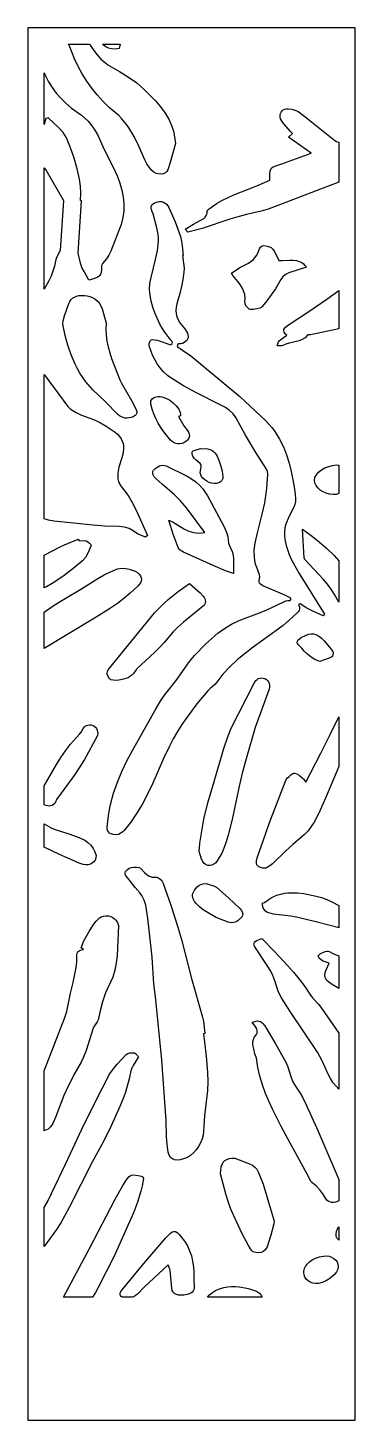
# Model space of a CAD drawing. Extents: x 0 to 400, y 0 to 1700.
import ezdxf

# ---------------------------------------------------------------- set-up
doc = ezdxf.new("R2010")
doc.units = 0
doc.layers.add('CUT', color=1, linetype='Continuous')
doc.layers.add('OUTLINE', color=7, linetype='Continuous')

msp = doc.modelspace()

# ---------------------------------------------------------------- linework, layer by layer
at = {"layer": 'CUT'}
for points in [[(133.04, 1632.67), (137.75, 1628.85), (142.19, 1624.87), (149.24, 1617.99), (155.98, 1610.91), (162.22, 1603.54), (167.81, 1595.76), (172.57, 1587.51), (176.35, 1578.68), (177.81, 1574.01), (178.96, 1569.17), (179.78, 1564.13), (180.25, 1558.89), (173.91, 1535.4), (171.18, 1526.5), (169.99, 1524.44), (168.07, 1522.89), (165.6, 1521.88), (162.77, 1521.43), (159.76, 1521.55), (156.75, 1522.28), (153.93, 1523.63), (151.49, 1525.62), (148.18, 1529.69), (145.4, 1534.14), (143.05, 1538.79), (135.79, 1555.45), (129.86, 1567.18), (122.9, 1578.55), (118.92, 1584.08), (114.55, 1589.46), (111.16, 1592.82), (99.68, 1602.21), (91.97, 1610.04), (84.8, 1618.11), (78.17, 1626.43), (72.08, 1634.98), (66.56, 1643.79), (61.6, 1652.84), (57.21, 1662.14), (51.25, 1676.71), (49.59, 1680), (75.48, 1680), (80.58, 1672.41), (84.67, 1667), (89.31, 1661.86), (94.73, 1657.12), (97.81, 1654.94), (112.19, 1646.58), (122.92, 1639.87)], [(106.62, 1674.14), (102.34, 1674.43), (98.59, 1675.37), (95.31, 1676.9), (92.42, 1678.93), (91.3, 1680), (112.79, 1680), (111.48, 1674.58)], [(77.12, 1581.88), (80.38, 1577.59), (83.28, 1573.07), (85.8, 1568.33), (92.84, 1552.08), (104.42, 1529.83), (109.57, 1518.6), (112.63, 1510.2), (114.98, 1501.8), (116.55, 1493.42), (117.29, 1485.05), (117.13, 1476.69), (116.02, 1468.35), (113.88, 1460.02), (101.35, 1427.24), (98.94, 1422.52), (95.99, 1417.99), (91.3, 1412.29), (90.6, 1410.65), (90.2, 1408.9), (90.11, 1403.97), (89.75, 1401.31), (88.95, 1399.11), (87.6, 1397.29), (85.6, 1395.76), (82.84, 1394.44), (79.22, 1393.24), (74.63, 1392.07), (68.77, 1402.3), (66.1, 1407.5), (64.17, 1412.83), (61.32, 1424.99), (65.67, 1488.89), (64.41, 1489.13), (64.69, 1497.95), (64.31, 1506.61), (63.05, 1515.18), (60.09, 1527.95), (56.55, 1540.69), (52.29, 1553.32), (47.18, 1565.74), (45.37, 1569.01), (43.08, 1572.16), (37.44, 1578.21), (25, 1590.07), (22.15, 1589.33), (20, 1581.82), (20, 1644.93), (21.47, 1641.55), (25.31, 1634.19), (29.71, 1627.15), (34.7, 1620.42), (40.32, 1613.99), (46.59, 1607.84), (53.55, 1601.97), (65.56, 1593.19), (69.68, 1589.7), (73.54, 1585.93)], [(315.77, 1601.09), (317.96, 1601.19), (322.78, 1600.6), (327.53, 1599.15), (329.63, 1598.17), (331.43, 1597.06), (342.63, 1588.53), (375.2, 1562.28), (377.25, 1561.23), (380, 1560.57), (380, 1511.4), (305.63, 1482.95), (293.72, 1478.76), (285.06, 1476.24), (267.22, 1472.04), (258.36, 1469.71), (247.01, 1466.22), (212.95, 1455.15), (195.57, 1450.53), (192.43, 1454.37), (202.25, 1460.48), (210.67, 1464.61), (215.01, 1467.32), (216.75, 1468.99), (218.1, 1470.95), (218.99, 1473.29), (219.33, 1476.07), (219.96, 1477.54), (221.48, 1478.97), (231.5, 1485.79), (237.99, 1489.51), (244.7, 1492.86), (251.6, 1495.94), (279.77, 1507.11), (295.61, 1514.05), (295.77, 1521.88), (296.16, 1525.36), (297.41, 1528.29), (298.41, 1529.35), (299.71, 1530.25), (302.96, 1531.69), (310.24, 1534.02), (346.13, 1546.86), (318.41, 1566.72), (323.43, 1571.17), (321.28, 1573.02), (312.31, 1583.22), (309.8, 1586.81), (308.8, 1588.93), (308.3, 1591.09), (308.28, 1593.21), (308.68, 1595.22), (309.48, 1597.05), (310.64, 1598.62), (312.11, 1599.86), (313.87, 1600.7)], [(30.75, 1402.82), (28.42, 1396.98), (25.68, 1391.28), (20, 1381.07), (20, 1529.02), (21.88, 1526.55), (43.76, 1489.38), (39.56, 1428.13), (34.62, 1418.68), (33.63, 1415.1), (32.53, 1408.84)], [(287.17, 1018.73), (284.21, 1020.69), (283.26, 1021.96), (282.76, 1023.5), (282.77, 1025.39), (283.68, 1029.86), (283.27, 1032.22), (279.66, 1041.03), (278.34, 1045.22), (277.42, 1049.46), (276.86, 1053.72), (276.76, 1062.32), (277.87, 1070.93), (280.55, 1083.21), (286.7, 1107.65), (289.43, 1119.89), (290.98, 1128.67), (292.14, 1137.49), (293.44, 1155.19), (292.95, 1158.16), (291.55, 1161.15), (278.56, 1181.61), (266.14, 1202.73), (254.04, 1224.08), (252.46, 1226.63), (250.66, 1228.92), (246.45, 1232.91), (241.51, 1236.31), (235.97, 1239.35), (205.43, 1254.79), (190.39, 1262.97), (175.88, 1271.82), (170.63, 1275.7), (165.97, 1280.02), (161.85, 1284.71), (158.25, 1289.72), (155.13, 1295), (152.45, 1300.5), (150.17, 1306.16), (148.24, 1311.93), (148.1, 1313.83), (148.56, 1315.95), (149.5, 1317.8), (150.78, 1318.9), (152.88, 1319.3), (155.36, 1319.16), (157.93, 1318.64), (174.83, 1313.16), (175.4, 1313.9), (176.39, 1314.31), (176.67, 1314.86), (176.46, 1315.95), (176.75, 1316.76), (174.81, 1318.73), (167.44, 1328.23), (164.07, 1333.12), (161.21, 1338.18), (155.05, 1352.03), (152.56, 1359.05), (150.62, 1366.13), (149.34, 1373.29), (148.83, 1380.55), (149.19, 1387.89), (150.54, 1395.34), (156.14, 1417.3), (158.36, 1428.33), (159.64, 1439.43), (159.67, 1443.53), (159.32, 1447.67), (157.76, 1456.02), (153.07, 1472.71), (151.69, 1476.68), (150.71, 1480.42), (150.8, 1482.16), (151.51, 1483.79), (153, 1485.29), (155.45, 1486.65), (158.31, 1487.6), (160.99, 1487.95), (163.47, 1487.77), (165.72, 1487.1), (167.74, 1486.01), (169.5, 1484.56), (170.98, 1482.8), (172.16, 1480.78), (180.01, 1463.08), (183.44, 1454.12), (186.51, 1445.11), (187.9, 1439.43), (188.71, 1433.65), (189.89, 1422.01), (188.82, 1421.95), (190.85, 1406.55), (190.68, 1401.52), (189.41, 1392.89), (187.79, 1384.28), (185.73, 1375.76), (181.9, 1363.14), (181.12, 1359.01), (180.86, 1354.97), (181.16, 1351.03), (182.07, 1347.16), (183.63, 1343.36), (185.89, 1339.63), (191.66, 1332.61), (194.05, 1329.07), (195.05, 1327.13), (195.68, 1325.2), (195.94, 1323.31), (195.79, 1321.51), (195.24, 1319.81), (194.25, 1318.24), (192.81, 1316.83), (190.91, 1315.61), (188.8, 1314.7), (186.64, 1314.14), (183.82, 1314.01), (183.49, 1313.18), (182.53, 1312.29), (183, 1310.78), (182.9, 1310.01), (186.03, 1308.48), (189.17, 1306.59), (199.06, 1299.5), (208.46, 1291.96), (259.08, 1249.84), (290.92, 1219.99), (294.93, 1215.79), (298.6, 1211.46), (301.93, 1207.04), (307.71, 1197.88), (312.43, 1188.37), (316.25, 1178.57), (319.35, 1168.51), (321.88, 1158.26), (325.07, 1142.15), (326.8, 1130.65), (327.18, 1124.88), (326.94, 1121.55), (326.13, 1118.18), (324.89, 1114.86), (318.99, 1102.91), (315.46, 1094.01), (314.25, 1089.48), (313.56, 1084.88), (313.48, 1080.22), (314.12, 1075.47), (315.87, 1068.08), (318.05, 1060.74), (320.76, 1053.57), (324.11, 1046.69), (331.62, 1033.71), (362.66, 984.07), (360.7, 982.26), (347.53, 988.31), (341.1, 991.51), (332.64, 996.87), (332.17, 996.47), (331.36, 996.32), (330.77, 994.72), (331.81, 992.97), (332.12, 991.54), (332, 990.08), (331.46, 988.61), (330.5, 987.14), (329.12, 985.67), (323.53, 980.52), (312.05, 970.42), (305.95, 965.69), (275.38, 943.78), (265.44, 936.17), (255.86, 928.2), (246.81, 919.75), (238.43, 910.69), (230.9, 900.89), (228.54, 898.17), (222.8, 893.17), (220.14, 890.54), (206.72, 874.5), (194.2, 857.95), (188.36, 849.46), (182.85, 840.8), (177.71, 831.98), (172.98, 822.97), (165.95, 807.97), (152.67, 777.65), (145.48, 762.59), (139.55, 751.62), (132.97, 740.8), (125.71, 730.2), (117.74, 719.87), (115.95, 718.17), (110.7, 714.98), (107.22, 714.82), (104.27, 715.1), (101.85, 715.77), (99.94, 716.82), (98.51, 718.22), (97.56, 719.94), (97.06, 721.95), (96.99, 724.23), (98.45, 738.18), (101.11, 751.91), (104.82, 765.44), (109.48, 778.78), (114.97, 791.94), (121.15, 804.95), (127.92, 817.83), (155.63, 866.87), (162.73, 878.79), (167.01, 885.04), (181.37, 903.14), (197.7, 926.43), (203.82, 933.73), (217.52, 947.89), (224.73, 954.59), (232.32, 960.91), (240.4, 966.75), (249.06, 971.99), (258.42, 976.54), (263.4, 978.52), (280.03, 984.35), (291.19, 989.04), (312.93, 999.27), (315.38, 1000.25), (317.6, 1000.76), (320.54, 1000.73), (321.57, 1002.02), (321.31, 1002.86), (321.41, 1003.46), (313.94, 1007.29), (302.6, 1012.3)], [(283.64, 1357.88), (279.85, 1356.72), (275.62, 1356.2), (271.64, 1356.3), (270.61, 1356.65), (269.51, 1357.42), (267.36, 1359.83), (265.78, 1362.71), (265.38, 1364.07), (265.35, 1365.24), (265.68, 1370.04), (265.1, 1374.52), (263.74, 1378.74), (261.76, 1382.75), (259.29, 1386.59), (256.46, 1390.33), (250.32, 1397.68), (248.69, 1400.59), (259.17, 1407.33), (269.46, 1412.78), (272.47, 1414.7), (275.19, 1416.82), (277.58, 1419.18), (279.58, 1421.85), (281.11, 1424.88), (282.97, 1430.3), (284.47, 1432.29), (286.22, 1433.81), (287.82, 1434.35), (291, 1433.89), (294.25, 1432.97), (297.18, 1431.63), (299.4, 1429.88), (301.61, 1426.79), (306.6, 1415.77), (310.84, 1415.86), (319.63, 1416.52), (324.05, 1416.52), (328.41, 1415.92), (332.64, 1414.44), (334.69, 1413.29), (336.69, 1411.81), (338.62, 1409.98), (340.48, 1407.75), (318.81, 1400.7), (314.74, 1398.73), (311.57, 1396.09), (309.02, 1392.84), (302.48, 1381.35), (297.53, 1373.9), (292.1, 1366.67), (286.29, 1359.68), (285.15, 1358.7)], [(307.02, 1317.76), (309.09, 1319.55), (316.55, 1324.74), (314.54, 1326.58), (313.33, 1328.32), (312.85, 1329.96), (313.02, 1331.53), (313.75, 1333.03), (314.96, 1334.48), (318.52, 1337.25), (342.18, 1352.83), (365.44, 1368.52), (380, 1379.35), (380, 1332.65), (345.56, 1325.24), (342.31, 1324.99), (341.67, 1324.67), (338.77, 1321.71), (335.38, 1319.57), (331.62, 1318.03), (319.4, 1314.95), (315.43, 1313.74), (311.71, 1312.08), (310.22, 1311.66), (304.56, 1311.91), (306.11, 1316.51)], [(42.94, 1339.18), (43.21, 1342.24), (44.78, 1348.45), (49.92, 1363.61), (51.16, 1366), (52.74, 1368.1), (54.66, 1369.9), (56.91, 1371.35), (59.47, 1372.42), (62.35, 1373.08), (65.53, 1373.3), (69.06, 1373.13), (72.53, 1372.64), (75.87, 1371.8), (79.03, 1370.63), (81.93, 1369.11), (84.51, 1367.23), (86.71, 1364.99), (88.45, 1362.38), (90.87, 1356.83), (92.62, 1351.05), (95.61, 1339.34), (95.22, 1331.93), (95.56, 1324.64), (96.55, 1317.45), (98.09, 1310.35), (100.09, 1303.34), (102.44, 1296.38), (112.59, 1270.31), (114.47, 1266.31), (126.52, 1245.06), (131.92, 1234.69), (133.13, 1231.25), (133.14, 1229.57), (132.54, 1227.97), (131.15, 1226.5), (128.81, 1225.22), (126.35, 1224.35), (123.88, 1223.78), (121.43, 1223.52), (119, 1223.61), (116.63, 1224.06), (114.34, 1224.92), (112.15, 1226.19), (110.09, 1227.91), (94.41, 1243.67), (79.42, 1258.05), (70.98, 1267.94), (63.69, 1278.37), (60.52, 1283.77), (57.68, 1289.28), (52.78, 1300.66), (48.78, 1312.36), (45.61, 1324.24), (43.18, 1336.17)], [(65.79, 1227.17), (81.65, 1221.37), (88.93, 1217.65), (95.92, 1213.48), (106.64, 1206.43), (109.73, 1203.73), (112.19, 1200.99), (114.07, 1198.21), (115.44, 1195.39), (116.34, 1192.55), (116.82, 1189.69), (116.95, 1186.8), (116.33, 1180.99), (114.92, 1175.17), (111.4, 1163.66), (109.93, 1156.2), (109.8, 1152.76), (110.11, 1149.46), (110.9, 1146.27), (112.21, 1143.13), (114.08, 1140.01), (120.35, 1132.09), (123.81, 1127.09), (129.71, 1116.67), (134.05, 1107.62), (146.12, 1080.23), (143.91, 1078.08), (133.96, 1082.37), (128.7, 1086.05), (123.65, 1088.83), (118.12, 1090.51), (111.78, 1091.27), (94.13, 1091.75), (80, 1092.91), (31.79, 1097.8), (25.38, 1099.01), (20, 1100.46), (20, 1276.7), (25.61, 1268.93), (36.38, 1254.84), (49.09, 1237.58), (51.85, 1234.93), (54.95, 1232.61), (58.34, 1230.57)], [(177.75, 1242.05), (181.46, 1238.34), (184.33, 1234.35), (186.11, 1230.32), (186.51, 1228.35), (186.54, 1226.46), (184.3, 1225.6), (190.68, 1214.09), (195.06, 1208.33), (196.35, 1206.16), (197.16, 1204.07), (197.47, 1202.07), (197.25, 1200.15), (196.48, 1198.32), (195.14, 1196.59), (193.21, 1194.97), (190.87, 1193.59), (188.43, 1192.64), (185.94, 1192.14), (183.44, 1192.08), (180.99, 1192.5), (178.64, 1193.38), (176.44, 1194.75), (174.44, 1196.62), (166.21, 1206.73), (162.54, 1211.98), (159.23, 1217.38), (156.32, 1222.93), (153.85, 1228.66), (151.87, 1234.57), (150.42, 1240.67), (150.24, 1242.66), (150.48, 1244.42), (151.12, 1245.93), (152.12, 1247.2), (153.46, 1248.22), (155.12, 1248.99), (157.06, 1249.51), (159.27, 1249.76), (161.57, 1249.72), (163.94, 1249.35), (168.74, 1247.78), (173.42, 1245.27)], [(204.51, 1184.38), (210.83, 1186.3), (214.38, 1186.11), (217.21, 1186.3), (219.88, 1186.04), (222.37, 1185.36), (224.67, 1184.29), (226.73, 1182.87), (228.54, 1181.13), (230.07, 1179.11), (231.3, 1176.84), (233.74, 1170.85), (235.76, 1164.73), (237.3, 1158.52), (238.31, 1152.27), (238.17, 1149.64), (237.18, 1147.43), (235.49, 1145.66), (233.24, 1144.39), (230.58, 1143.65), (227.64, 1143.49), (224.58, 1143.93), (221.54, 1145.02), (218.63, 1146.57), (216.1, 1148.24), (214.01, 1150.08), (212.39, 1152.09), (211.29, 1154.3), (210.75, 1156.75), (210.81, 1159.45), (211.89, 1164.19), (211.78, 1165.71), (211.27, 1167.03), (210.43, 1168.21), (205.21, 1172.39), (203.24, 1174.41), (201.73, 1176.92), (200.83, 1179.63), (200.71, 1182.19), (201.06, 1182.79), (201.88, 1183.35)], [(166.86, 1165.67), (169.03, 1165.09), (194.56, 1152.43), (200.05, 1149.22), (205.16, 1145.67), (209.76, 1141.66), (213.74, 1137.07), (219.41, 1128.57), (224.44, 1119.75), (240.09, 1090.8), (242.53, 1085.08), (244.2, 1079.12), (245.22, 1070.76), (245.84, 1068.72), (249.63, 1060.62), (250.91, 1056.49), (251.42, 1051.23), (251.17, 1033.84), (241.49, 1037.18), (226.43, 1043.63), (190.1, 1059.78), (186.31, 1062.15), (184.79, 1063.67), (183.78, 1065.31), (177.68, 1081.64), (172.46, 1098.71), (177.42, 1096.44), (191.62, 1087.92), (196.78, 1085.5), (202.49, 1083.81), (205.61, 1083.33), (208.93, 1083.13), (212.49, 1083.27), (216.3, 1083.77), (193.88, 1113.85), (186.11, 1123.09), (179.24, 1129.94), (164.08, 1142.82), (156.66, 1149.42), (154.33, 1151.98), (152.79, 1154.9), (152.56, 1156.47), (152.82, 1158.1), (153.65, 1159.77), (155.16, 1161.48), (158.81, 1164.17), (160.72, 1165.07), (162.7, 1165.63), (164.75, 1165.84)], [(354.43, 1138.35), (352.22, 1141.33), (350.79, 1144.54), (350.24, 1147.9), (350.84, 1151.08), (352.61, 1154.26), (355.38, 1157.33), (358.93, 1160.15), (363.08, 1162.58), (367.64, 1164.5), (372.41, 1165.78), (377.2, 1166.28), (380, 1165.98), (380, 1131.56), (376.58, 1130.42), (373.06, 1130.06), (368.7, 1130.54), (364.55, 1131.7), (360.71, 1133.45), (357.3, 1135.7)], [(70.36, 1053.27), (66.81, 1049.28), (55.18, 1039.49), (42.89, 1030.18), (29.75, 1021.59), (22.82, 1017.63), (20, 1016.19), (20, 1056.09), (39.33, 1066.32), (44.74, 1068.85), (61.36, 1075.78), (62.57, 1073.66), (69.43, 1074.05), (71.34, 1073.62), (73.46, 1072.42), (75.5, 1070.79), (76.93, 1069.11), (77.24, 1067.77), (73.07, 1057.9)], [(346.1, 1080.17), (356.14, 1072.28), (365.55, 1064.13), (374.26, 1055.63), (380, 1049.14), (380, 998.63), (374.75, 1008.28), (370.64, 1014.6), (366.1, 1020.68), (361.24, 1026.56), (338.62, 1050.96), (337.85, 1052.91), (335.52, 1087.89)], [(138.79, 1026.56), (138.46, 1024.54), (137.62, 1022.54), (134.62, 1018.49), (125.22, 1009.67), (117.48, 1003.33), (109.4, 997.32), (101.03, 991.57), (83.65, 980.6), (20, 942.29), (20, 986.6), (32.25, 994.95), (43.59, 1002.11), (66.63, 1015.85), (85.37, 1027.73), (93.12, 1032.1), (101.18, 1035.99), (109.65, 1039.34), (112.49, 1039.95), (115.95, 1040.07), (119.8, 1039.76), (123.78, 1039.05), (127.65, 1037.99), (131.17, 1036.61), (134.1, 1034.94), (136.2, 1033.04), (137.72, 1030.78), (138.56, 1028.63)], [(149.82, 979.78), (154.82, 985.58), (160.09, 991.18), (165.62, 996.6), (171.42, 1001.85), (183.85, 1011.89), (197.4, 1021.42), (210.59, 1010.06), (214.31, 1006.27), (215.56, 1004.64), (216.42, 1002.95), (216.88, 1001.22), (216.93, 999.47), (216.56, 997.71), (215.74, 995.97), (214.47, 994.26), (212.72, 992.6), (190.08, 974.39), (182.91, 967.99), (177.15, 962.03), (166.46, 949.46), (160.88, 943.29), (155.07, 937.51), (133.39, 917.5), (131.84, 915.89), (128.95, 911.73), (127.02, 909.68), (124.83, 907.97), (122.41, 906.57), (117.05, 904.56), (111.17, 903.38), (107.95, 903.19), (104.49, 903.43), (101.52, 904.13), (100.45, 904.66), (99.78, 905.31), (98.14, 907.99), (96.99, 910.9), (96.87, 912.51), (97.19, 914.24), (98.06, 916.13), (112.53, 933.5)], [(335.01, 942.67), (330.45, 946.9), (329.54, 948.41), (329.22, 949.89), (329.5, 951.33), (330.4, 952.76), (331.93, 954.17), (334.12, 955.58), (340.21, 958.64), (343.18, 959.67), (346.12, 960.21), (349.08, 960.15), (352.08, 959.38), (355.15, 957.79), (358.31, 955.25), (361.98, 951.6), (368.7, 943.86), (372.5, 938.51), (372.94, 937.18), (373.05, 935.86), (372.82, 934.56), (372.24, 933.33), (371.3, 932.18), (369.99, 931.16), (368.28, 930.28), (356.64, 926.44), (353.62, 927.38), (350.88, 928.6), (346.06, 931.67), (341.8, 935.26), (337.72, 939)], [(231.48, 683.09), (229.54, 680.65), (227.34, 678.85), (224.96, 677.69), (222.51, 677.2), (220.08, 677.38), (217.76, 678.24), (215.65, 679.8), (213.85, 682.06), (212.4, 684.96), (209.48, 694.36), (210.37, 704.34), (211.65, 714.28), (215.25, 734), (219.99, 753.57), (225.62, 773.02), (239.64, 820.09), (244.82, 835.64), (248.58, 844.89), (276.48, 900.04), (278.72, 903.21), (280.1, 904.44), (281.64, 905.37), (283.37, 905.98), (285.29, 906.22), (287.41, 906.05), (289.72, 905.44), (291.58, 904.49), (293.07, 903.14), (294.2, 901.44), (294.95, 899.46), (295.34, 897.28), (295.35, 894.96), (294.99, 892.57), (277.99, 845.56), (266.94, 807.51), (262.06, 789.77), (257.74, 771.96), (249.73, 733.52), (244.89, 714.36), (241.93, 704.82), (238.48, 695.32), (237.05, 692.2)], [(315.3, 695.26), (298.9, 679.42), (295.81, 676.72), (292.55, 674.74), (290.78, 674.16), (288.89, 673.9), (286.83, 674.04), (284.58, 674.61), (282.44, 675.57), (280.9, 676.74), (279.88, 678.09), (279.32, 679.59), (279.27, 682.89), (280.17, 686.4), (287.4, 707.43), (294.94, 728.35), (314.79, 780.27), (315.77, 782.1), (317.02, 783.75), (319.15, 785.93), (321.57, 788.11), (323.91, 789.72), (324.92, 790.12), (325.76, 790.17), (328.7, 789.06), (331.39, 787.33), (337.14, 782.7), (339.89, 779.02), (358.16, 814.55), (369.43, 837.04), (380, 858.81), (380, 798), (363.94, 759.28), (355.57, 741.21), (349.79, 730.17), (346.38, 724.84), (342.44, 719.71), (337.85, 714.81), (323.68, 702.95)], [(29.7, 750.68), (27.86, 750.09), (25.91, 749.84), (23.9, 749.93), (21.88, 750.33), (20, 751.2), (20, 774.42), (34.98, 800.72), (40.31, 809.13), (46.04, 817.37), (52.28, 825.39), (63.29, 837.69), (65.09, 840.08), (67.56, 844.48), (68.75, 846.05), (70.11, 847.27), (71.63, 848.16), (73.33, 848.71), (75.2, 848.92), (77.25, 848.8), (79.49, 848.34), (81.2, 847.54), (82.66, 846.22), (83.83, 844.49), (84.7, 842.49), (85.22, 840.35), (85.36, 838.2), (85.1, 836.17), (84.41, 834.38), (69.13, 806.81), (63.64, 797.73), (57.43, 788.42), (50.89, 779.2), (35.19, 757.82), (33.94, 754.67), (32.8, 752.95), (31.36, 751.63)], [(80.67, 681.75), (78.76, 680.04), (76.43, 678.83), (73.76, 678.16), (70.79, 678.08), (67.58, 678.63), (62.64, 680.2), (38.67, 690.58), (20, 699.66), (20, 728.19), (28.35, 723.4), (33.46, 721.08), (50.31, 715.95), (60.4, 712.39), (65.13, 710.33), (69.52, 707.96), (73.49, 705.21), (76.93, 701.98), (79.77, 698.18), (81.9, 693.74), (83.35, 689.48), (83.03, 686.51), (82.11, 683.92)], [(131.12, 650.39), (124.27, 659.46), (120.62, 663.85), (119.45, 665.48), (118.93, 667), (118.95, 668.43), (119.43, 669.75), (121.36, 672.04), (123.93, 673.82), (126.51, 674.82), (129.56, 675.29), (132.7, 675.28), (135.52, 674.83), (137.55, 673.85), (142.61, 668.78), (145.29, 666.4), (148.16, 664.35), (149.82, 663.6), (151.72, 663.12), (153.91, 662.95), (157.56, 663.12), (158.78, 662.72), (161.35, 661.11), (163.61, 658.87), (165.02, 656.53), (174.85, 628.77), (183.74, 600.81), (188.04, 585.42), (200, 539.12), (213.44, 491.89), (214.48, 487.01), (216.34, 472.02), (214.46, 471.65), (217.82, 444.39), (219.58, 424.43), (219.96, 413.52), (219.68, 402.53), (216.05, 371.84), (214.73, 352.36), (214.2, 347.91), (212.97, 343.29), (211.11, 338.67), (208.69, 334.18), (205.8, 330.01), (202.49, 326.29), (198.85, 323.21), (194.95, 320.9), (190.41, 319.05), (186.29, 317.9), (182.6, 317.47), (179.38, 317.79), (176.64, 318.89), (174.42, 320.79), (172.75, 323.51), (171.64, 327.09), (170.27, 336.49), (169.64, 346.1), (168.9, 365.46), (163.85, 439.9), (155.88, 516.98), (154.02, 532.73), (152.09, 565.23), (146.65, 613.03), (144.19, 628.72), (142.31, 634.93), (139.34, 640.76), (137.34, 643.52)], [(231.02, 650.29), (245.23, 637.71), (258.86, 624.76), (261.1, 622.29), (262.5, 619.56), (262.71, 618.1), (262.49, 616.56), (261.77, 614.94), (260.47, 613.23), (257.09, 610.21), (255.24, 609.05), (253.28, 608.17), (251.24, 607.6), (249.12, 607.37), (246.93, 607.52), (244.67, 608.08), (234.21, 612.04), (229.18, 614.33), (224.38, 616.88), (214.42, 623.22), (209.83, 626.78), (205.65, 630.63), (203.55, 633.36), (202, 636.65), (201.3, 640.04), (201.36, 641.65), (201.75, 643.12), (203.73, 647.15), (205.1, 649.14), (206.79, 651), (208.86, 652.64), (211.34, 653.98), (214.3, 654.91), (217.77, 655.37), (228.21, 651.98)], [(289.02, 632.03), (293.63, 635.35), (297.55, 637.75), (301.5, 639.7), (305.48, 641.25), (309.49, 642.42), (313.5, 643.25), (317.52, 643.77), (321.53, 644.02), (329.5, 643.81), (337.36, 642.88), (352.45, 639.94), (359.05, 638.15), (365.39, 635.78), (371.54, 632.97), (380, 628.48), (380, 600.96), (378.79, 601.35), (353.71, 607.94), (328.23, 614.12), (321.39, 615.4), (300.23, 617.95), (297.19, 618.48), (294.48, 619.28), (292.12, 620.37), (290.16, 621.8), (288.61, 623.58), (287.52, 625.74), (286.92, 628.33), (286.83, 631.36)], [(28.13, 358.44), (26.56, 356.82), (24.74, 355.42), (22.69, 354.29), (20.41, 353.48), (20, 353.4), (20, 426.33), (45.25, 491.55), (47.53, 498.96), (52.17, 521.49), (55.52, 534.38), (59.1, 552.57), (59.96, 559.46), (59.86, 568.27), (60.13, 569.93), (60.72, 571.25), (61.62, 572.28), (62.81, 573.09), (64.29, 573.74), (68.08, 574.78), (65.38, 576.5), (68.61, 585.19), (69.96, 588), (74.93, 596.58), (80.32, 605), (83.57, 609.46), (85.43, 611.47), (87.5, 613.22), (89.8, 614.6), (92.36, 615.52), (95.21, 615.9), (98.38, 615.64), (101.23, 614.88), (103.76, 613.74), (105.94, 612.26), (107.74, 610.49), (109.13, 608.48), (110.1, 606.27), (110.62, 603.92), (109.1, 566.88), (108.14, 558.24), (106.47, 549.6), (103.82, 540.97), (95.05, 521.6), (91.38, 510.73), (88.51, 499.77), (85.99, 488.75), (84.91, 486.25), (81.38, 481.29), (80.04, 478.74), (71.14, 451.45), (67.82, 442.39), (65.32, 437.19), (56.07, 421.79), (46.69, 402.66), (43.88, 396.21), (34.03, 370.67), (30.47, 362.19)], [(296.13, 549.51), (293.34, 554.06), (277.25, 578.09), (276.48, 579.99), (276.32, 581.64), (276.81, 583.09), (277.96, 584.42), (279.83, 585.67), (285.83, 588.17), (301.68, 571.83), (317.16, 555.33), (324.57, 546.89), (331.66, 538.26), (338.35, 529.37), (344.57, 520.19), (347.89, 515.76), (355.52, 507.47), (359.03, 503.15), (380, 472.53), (380, 404.09), (373.09, 411.95), (369.69, 417.02), (366.81, 422.32), (359.49, 438.8), (356.86, 444.19), (353.81, 449.39), (320.63, 498.91), (309.89, 515.74), (306.43, 522.66), (301.36, 537.49), (298.55, 544.8)], [(358.9, 561.55), (355.99, 564.14), (355.07, 565.66), (354.93, 567.04), (355.82, 568.35), (357.49, 569.6), (359.54, 570.71), (363.31, 572.13), (365.21, 572.46), (367, 572.48), (368.4, 572.09), (372.69, 569.94), (380, 566.91), (380, 527.1), (371.88, 531.81), (367.82, 534.63), (365.03, 537.41), (363.46, 540.38), (363.04, 543.72), (363.72, 547.65), (364.45, 549.91), (368.1, 558.11), (360.89, 560.53)], [(345.7, 291.32), (343.44, 296.6), (317.75, 343.5), (309.29, 359.3), (299.35, 378.86), (294.75, 388.82), (290.53, 398.94), (286.81, 409.26), (283.67, 419.82), (281.22, 430.65), (279.58, 441.79), (279.21, 443.2), (277.44, 447.31), (275.99, 453.06), (274.97, 458.85), (275.04, 461.8), (275.71, 464.79), (277.14, 467.84), (279.49, 470.97), (280.21, 472.39), (280.38, 474.19), (280.15, 476.08), (279.64, 477.77), (278.62, 479.77), (274.26, 485.75), (277.4, 486.94), (280.1, 487.41), (282.39, 487.28), (284.32, 486.65), (285.96, 485.63), (287.33, 484.33), (289.51, 481.34), (302.8, 459.44), (315.18, 437.22), (317.59, 431.54), (321.21, 419.61), (323.43, 413.83), (326.19, 408.87), (332.64, 399.38), (335.51, 394.47), (340.11, 385.07), (353.01, 356.56), (380, 294.02), (380, 267.83), (378.31, 266.97), (375.82, 266.14), (373.39, 265.77), (371.06, 265.84), (368.91, 266.37), (366.98, 267.34), (365.32, 268.77), (360.67, 276.19), (356.81, 281.31), (352.27, 285.95), (346.91, 290.05)], [(104.16, 428.7), (109.17, 434.82), (120.26, 446.58), (122.11, 447.68), (124.77, 448.35), (127.7, 448.6), (130.35, 448.49), (131.73, 447.85), (135.17, 443.42), (128.74, 433.05), (127.01, 429.6), (125.89, 426.47), (123.68, 416.85), (119.36, 400.34), (117.4, 394.92), (112.34, 383.04), (101.65, 359.32), (92, 339.55), (79.06, 315.87), (50.5, 259.71), (40.47, 240.99), (35.22, 232.59), (20, 211.99), (20, 259.53), (24.3, 267.51), (46.2, 312.46), (65.96, 355.4), (82.52, 389.09), (91.08, 405.78), (100, 422.33)], [(242.17, 274.91), (235.43, 300.92), (235.68, 305.34), (236.32, 309.12), (237.38, 312.28), (238.86, 314.86), (240.76, 316.88), (243.09, 318.38), (245.87, 319.4), (249.1, 319.95), (252.9, 319.95), (270.75, 313.12), (274.63, 311.34), (277.57, 309.02), (279.78, 306.27), (281.45, 303.21), (287.56, 288.26), (301.05, 243.12), (300.7, 239.78), (296.95, 225.76), (292.64, 211.78), (291.42, 209.62), (289.46, 207.42), (287.17, 205.63), (284.96, 204.68), (281.79, 204.42), (278.45, 204.71), (275.54, 205.54), (274.44, 206.17), (273.68, 206.94), (269.65, 213.27), (262.5, 226.49), (251.65, 249.36), (248.15, 257.55), (245.01, 265.89)], [(126.87, 299.17), (128.84, 299.44), (134.85, 298.71), (138.47, 298.09), (139.88, 297.48), (140.86, 296.54), (141.24, 295.17), (139.71, 286.3), (138.17, 279.49), (134.16, 266.21), (129.13, 253.25), (105.33, 200.05), (86.08, 161.96), (82.68, 155.81), (79.03, 150), (43.39, 150), (75.48, 209.49), (106.88, 269.97), (115.99, 286.45), (121.27, 294.78), (123.69, 297.46), (125.16, 298.48)], [(201.93, 157.82), (200.75, 156.4), (199.15, 155.24), (197.08, 154.3), (194.53, 153.54), (190.69, 152.8), (187.21, 152.56), (184.13, 152.81), (181.49, 153.53), (179.3, 154.73), (177.61, 156.39), (176.44, 158.5), (175.83, 161.06), (173.81, 182.69), (173.47, 184.27), (171.43, 189.55), (142.7, 162.69), (133.89, 153.98), (131.7, 152.06), (129.52, 150.69), (127.84, 150), (115.95, 150), (115.15, 150.22), (113.88, 150.99), (113.05, 152), (112.65, 153.21), (112.67, 154.59), (113.1, 156.08), (113.91, 157.66), (115.08, 159.26), (141.9, 191.14), (168.74, 222.6), (171.8, 225.99), (174.34, 228.4), (176.53, 229.89), (178.5, 230.46), (180.4, 230.15), (182.38, 228.99), (184.57, 227), (187.12, 224.21), (191.43, 218.67), (194.95, 212.85), (197.74, 206.78), (199.86, 200.48), (201.36, 193.96), (202.29, 187.23), (202.72, 180.32), (202.69, 170.12), (203.17, 164.12), (203.1, 161.64), (202.7, 159.55)], [(380, 219.77), (378.15, 221.65), (376.8, 224.43), (376.57, 227.39), (377.21, 230.53), (378.59, 233.75), (380, 235.94)], [(364.8, 200.58), (368.06, 200.08), (371.12, 199.01), (373.86, 197.43), (376.17, 195.45), (377.92, 193.14), (379, 190.59), (379.3, 187.87), (378.63, 184.53), (377.02, 181.16), (374.6, 177.88), (371.52, 174.82), (367.9, 172.08), (363.88, 169.79), (359.59, 168.06), (355.17, 167.01), (351.58, 166.81), (348.21, 167.28), (345.15, 168.35), (342.47, 169.97), (340.27, 172.07), (338.61, 174.59), (337.6, 177.47), (337.3, 180.64), (337.82, 184.23), (339.15, 187.58), (341.24, 190.64), (344.04, 193.38), (347.52, 195.77), (351.61, 197.76), (356.27, 199.33), (361.46, 200.42)], [(249.03, 163.2), (253.78, 163.23), (258.44, 162.88), (267.45, 161.26), (270.98, 160.35), (276.85, 158.42), (279.25, 157.35), (283.05, 154.88), (285.71, 151.79), (286.48, 150), (219.67, 150), (222.13, 152.89), (225.56, 155.85), (229.45, 158.2), (234.4, 160.29), (239.33, 161.78), (244.2, 162.73)]]:
    msp.add_lwpolyline(points, close=True, dxfattribs=at)
at = {"layer": 'OUTLINE'}
msp.add_lwpolyline([(0, 0), (400, 0), (400, 1700), (0, 1700)], close=True, dxfattribs=at)

doc.saveas('drawing.dxf')
